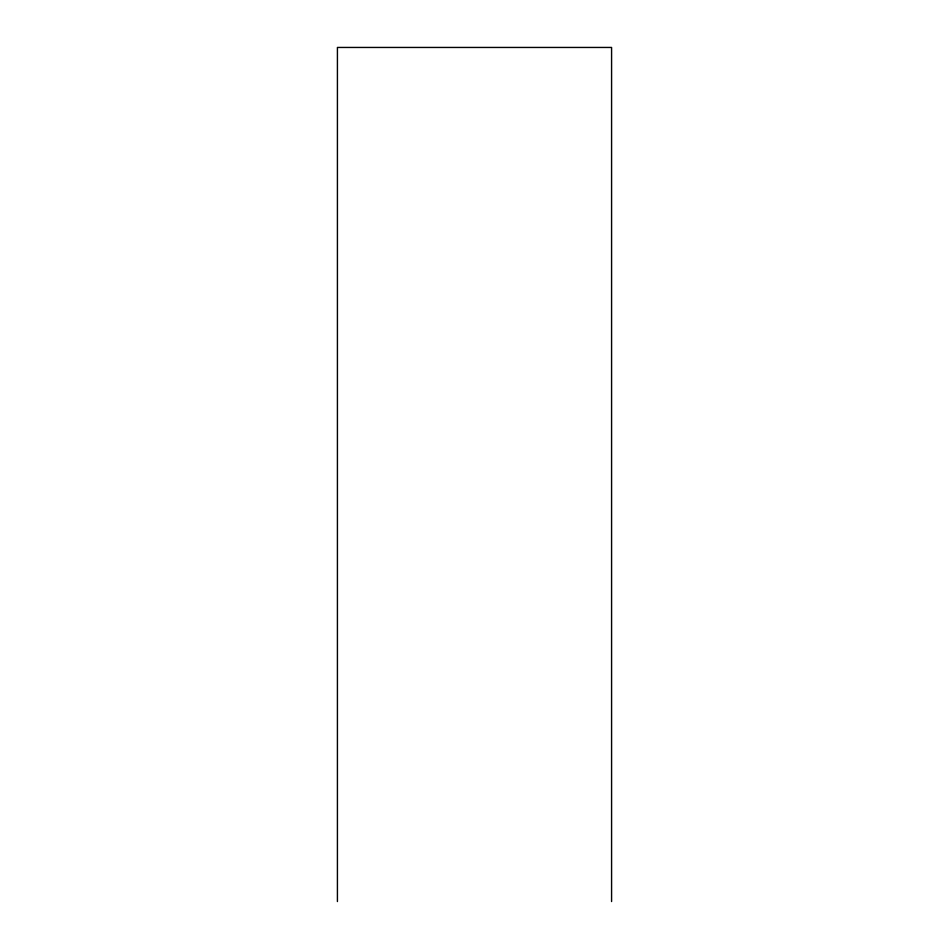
<?xml version="1.0" encoding="UTF-8"?>
<svg xmlns="http://www.w3.org/2000/svg" width="949" height="949" viewBox="0 0 949 949"><rect width="100%" height="100%" fill="white"/><g stroke="black" fill="none" stroke-linecap="round" stroke-linejoin="round"><path stroke-width="1.42" d="M611.583 901.55L611.583 47.45L337.417 47.45L337.417 901.55"/></g></svg>
